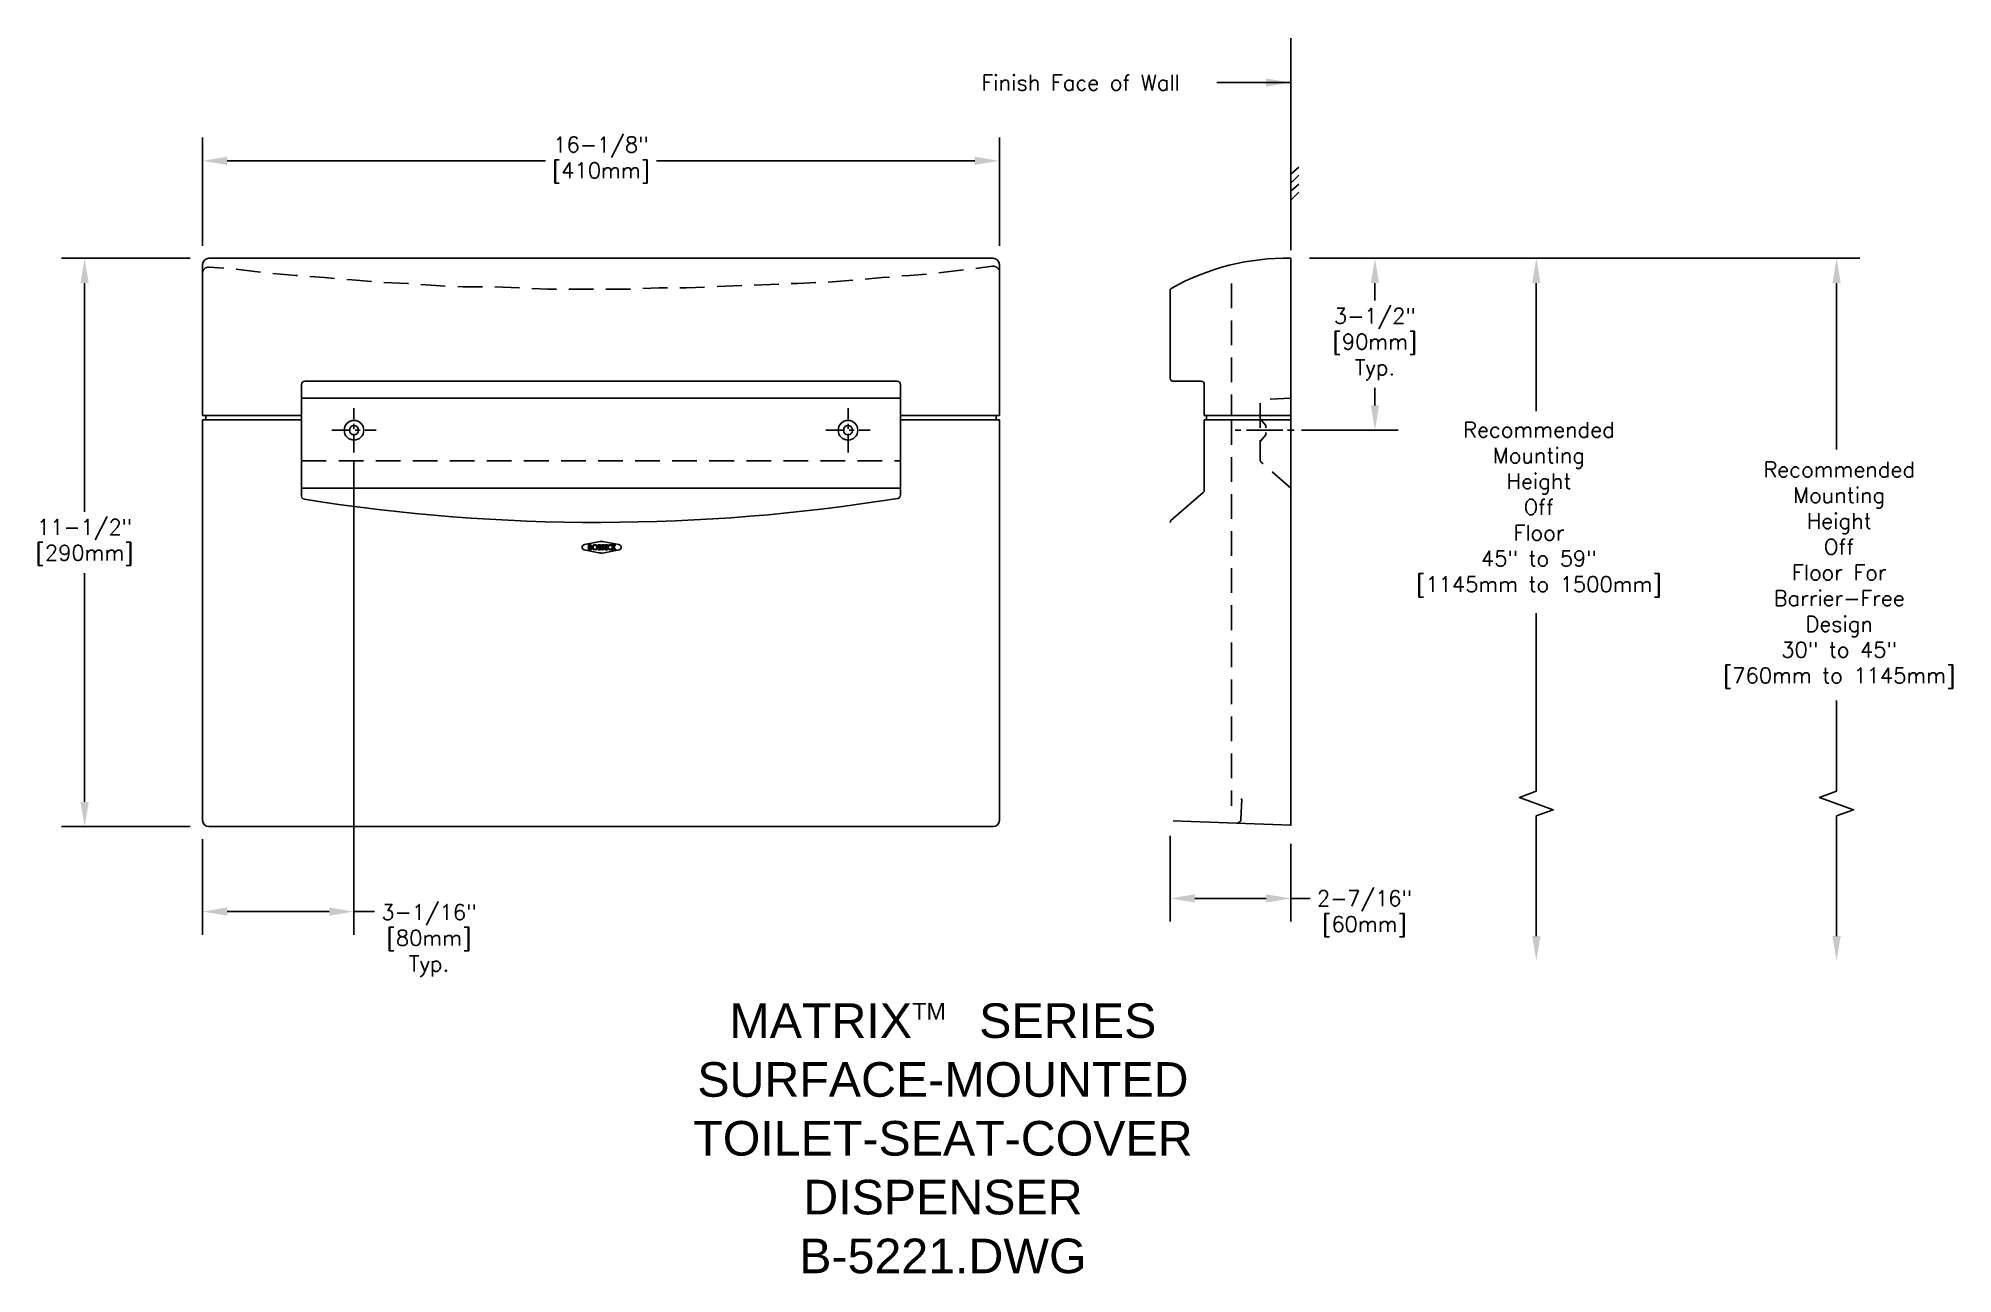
# Model space of a CAD drawing. Extents: x 0.8 to 39.6, y 0.1 to 25.1.
import ezdxf
from ezdxf.enums import TextEntityAlignment as Align

# ---------------------------------------------------------------- set-up
doc = ezdxf.new("R2010")
doc.units = 0
doc.header["$MEASUREMENT"] = 0
doc.header["$PDMODE"] = 3
doc.header["$PDSIZE"] = 1
doc.linetypes.add('CENTER2', pattern=[1.125, 0.75, -0.125, 0.125, -0.125])
doc.linetypes.add('HIDDEN2', pattern=[0.1875, 0.125, -0.0625])
doc.layers.get('0').update_dxf_attribs({"linetype": 'CONTINUOUS'})
doc.layers.get('DEFPOINTS').update_dxf_attribs({"linetype": 'CONTINUOUS'})
for name, color, linetype in [('DETAIL', 4, 'CONTINUOUS'), ('DIM', 1, 'CONTINUOUS'), ('TEXT', 2, 'CONTINUOUS')]:
    doc.layers.add(name, color=color, linetype=linetype)
doc.styles.add('ARIAL_5', font='ARIAL.TTF', dxfattribs={"height": 5})
doc.styles.add('DIM_S_7', font='simplex.shx', dxfattribs={"height": 0.3125})
doc.dimstyles.new('DIM_S_7', dxfattribs={"dimtxt": 0.12, "dimasz": 0.5, "dimexe": 0.46875, "dimexo": 0.375, "dimgap": 0.09375, "dimtad": 1, "dimtih": 1, "dimtoh": 1, "dimdec": 5, "dimrnd": 0.0625, "dimzin": 0, "dimtxsty": 'DIM_S_7', "dimcen": 0.09375, "dimaunit": 1, "dimazin": 3, "dimtfac": 1, "dimtdec": 4, "dimtofl": 0, "dimtmove": 0, "dimatfit": 3, "dimtolj": 1, "dimtzin": 0})

# ---------------------------------------------------------------- blocks, each defined once
blk = doc.blocks.new('*D7')
at = {"color": 0, "linetype": 'BYBLOCK'}
for p, q in [((4.140701622350072, 20.92536541188631), (4.140701622350072, 23.11615652587793)), ((20.26590883046009, 20.92536541188631), (20.26590883046009, 23.11615652587793)), ((4.640701622350072, 22.64740652587793), (11.08276951211937, 22.64740652587793)), ((19.76590883046009, 22.64740652587793), (13.3238409406908, 22.64740652587793))]:
    blk.add_line(p, q, dxfattribs=at)
for points in [[(4.640701622350072, 22.73073985921127), (4.640701622350072, 22.5640731925446), (4.140701622350072, 22.64740652587793)], [(19.76590883046009, 22.73073985921127), (19.76590883046009, 22.5640731925446), (20.26590883046009, 22.64740652587793)]]:
    blk.add_solid(points, dxfattribs=at)
at = {"layer": 'DEFPOINTS', "color": 0, "linetype": 'BYBLOCK'}
for p in [(20.26590883046009, 22.64740652587793), (4.140701622350072, 20.55036541188631), (20.26590883046009, 20.55036541188631)]:
    blk.add_point(p, dxfattribs=at)
at = {"color": 0, "linetype": 'BYBLOCK', "insert": (12.20330522640508, 22.66243736575119), "char_height": 0.3125, "attachment_point": 5, "style": 'DIM_S_7'}
blk.add_mtext('\\A1;16-1/8"\\P[410mm]', dxfattribs=at)
blk = doc.blocks.new('*D8')
at = {"color": 0, "linetype": 'BYBLOCK'}
for p, q in [((3.890701622350072, 20.67536541188631), (1.284694487830166, 20.67536541188631)), ((1.753444487830166, 20.17536541188631), (1.753444487830166, 15.54738922141012)), ((1.753444487830166, 9.675365411886313), (1.753444487830166, 14.3033416023625)), ((3.890701622350079, 9.175365411886313), (1.284694487830165, 9.175365411886313))]:
    blk.add_line(p, q, dxfattribs=at)
for points in [[(1.670111154496833, 20.17536541188631), (1.8367778211635, 20.17536541188631), (1.753444487830166, 20.67536541188631)], [(1.670111154496832, 9.675365411886313), (1.836777821163499, 9.675365411886313), (1.753444487830166, 9.175365411886313)]]:
    blk.add_solid(points, dxfattribs=at)
at = {"layer": 'DEFPOINTS', "color": 0, "linetype": 'BYBLOCK'}
for p in [(4.265701622350072, 20.67536541188631), (1.753444487830166, 9.175365411886313), (4.265701622350079, 9.175365411886313)]:
    blk.add_point(p, dxfattribs=at)
at = {"color": 0, "linetype": 'BYBLOCK', "insert": (1.753444487830166, 14.92536541188631), "char_height": 0.3125, "attachment_point": 5, "style": 'DIM_S_7'}
blk.add_mtext('\\A1;11-1/2"\\P[290mm]', dxfattribs=at)
blk = doc.blocks.new('*D9')
at = {"color": 0, "linetype": 'BYBLOCK'}
for p, q in [((7.204505573700082, 16.56852801188631), (7.204505573700081, 6.988069721760688)), ((4.140701622350079, 8.925365411886313), (4.140701622350079, 6.988069721760688)), ((4.640701622350079, 7.456819721760688), (6.704505573700081, 7.456819721760688))]:
    blk.add_line(p, q, dxfattribs=at)
for points in [[(4.640701622350079, 7.540153055094021), (4.640701622350079, 7.373486388427355), (4.140701622350079, 7.456819721760688)], [(6.704505573700081, 7.540153055094021), (6.704505573700081, 7.373486388427355), (7.204505573700081, 7.456819721760688)]]:
    blk.add_solid(points, dxfattribs=at)
at = {"layer": 'DEFPOINTS', "color": 0, "linetype": 'BYBLOCK'}
for p in [(7.204505573700082, 16.94352801188631), (4.140701622350079, 9.300365411886313), (7.204505573700081, 7.456819721760688)]:
    blk.add_point(p, dxfattribs=at)
at = {"color": 0, "linetype": 'BYBLOCK', "insert": (8.722852522407734, 6.871956633393921), "char_height": 0.3125, "attachment_point": 5, "style": 'DIM_S_7'}
blk.add_mtext('\\A1;3-1/16"\\P[80mm]\\PTyp.', dxfattribs=at)
blk = doc.blocks.new('*D10')
at = {"color": 0, "linetype": 'BYBLOCK'}
for p, q in [((23.72131383046008, 8.98965691999631), (23.72131383046008, 7.255081128475766)), ((26.16313797100008, 8.82842081188631), (26.16313797100008, 7.255081128475766)), ((24.22131383046008, 7.723831128475766), (25.66313797100008, 7.723831128475766))]:
    blk.add_line(p, q, dxfattribs=at)
for points in [[(24.22131383046008, 7.807164461809099), (24.22131383046008, 7.640497795142433), (23.72131383046008, 7.723831128475766)], [(25.66313797100008, 7.807164461809099), (25.66313797100008, 7.640497795142433), (26.16313797100008, 7.723831128475766)]]:
    blk.add_solid(points, dxfattribs=at)
at = {"layer": 'DEFPOINTS', "color": 0, "linetype": 'BYBLOCK'}
for p in [(23.72131383046008, 9.36465691999631), (26.16313797100008, 9.20342081188631), (26.16313797100008, 7.723831128475766)]:
    blk.add_point(p, dxfattribs=at)
at = {"color": 0, "linetype": 'BYBLOCK', "insert": (27.65424553860082, 7.412842184445537), "char_height": 0.3125, "attachment_point": 5, "style": 'DIM_S_7'}
blk.add_mtext('\\A1;2-7/16"\\P[60mm]', dxfattribs=at)
blk = doc.blocks.new('*D11')
at = {"color": 0, "linetype": 'BYBLOCK'}
for p, q in [((26.53813797100008, 20.67536541188631), (28.33378916842288, 20.67536541188631)), ((27.86503916842288, 20.17536541188631), (27.86503916842288, 19.81857961240178)), ((27.86503916842288, 17.69691286053631), (27.86503916842288, 18.05369866002084)), ((26.37688113046008, 17.19691286053631), (28.33378916842288, 17.19691286053631))]:
    blk.add_line(p, q, dxfattribs=at)
for points in [[(27.78170583508955, 20.17536541188631), (27.94837250175621, 20.17536541188631), (27.86503916842288, 20.67536541188631)], [(27.78170583508955, 17.69691286053631), (27.94837250175621, 17.69691286053631), (27.86503916842288, 17.19691286053631)]]:
    blk.add_solid(points, dxfattribs=at)
at = {"layer": 'DEFPOINTS', "color": 0, "linetype": 'BYBLOCK'}
for p in [(26.16313797100008, 20.67536541188631), (26.00188113046008, 17.19691286053631), (27.86503916842288, 17.19691286053631)]:
    blk.add_point(p, dxfattribs=at)
at = {"color": 0, "linetype": 'BYBLOCK', "insert": (27.86503916842288, 18.93613913621131), "char_height": 0.3125, "attachment_point": 5, "style": 'DIM_S_7'}
blk.add_mtext('\\A1;3-1/2"\\P[90mm]\\PTyp.', dxfattribs=at)
blk = doc.blocks.new('BOBRICK-LOGO')
at = {"layer": 'DETAIL', "ltscale": 0.75}
for points in [[(0.5508400935675968, 0.1453629399448557), (0.9259820820445159, 0.07332941524157643), (0.9467096679809637, 0.06761950166152708), (0.9649987143954766, 0.05597314350758431), (0.9778943243536875, 0.03816714112405695), (0.9845470066286932, 0.01819243760831579), (0.9829946030532537, -0.003824376190139311), (0.9762286552813273, -0.02378908569144489), (0.9652518960944749, -0.03820378584364903), (0.9520331463362259, -0.04978684857284055), (0.9360293978889915, -0.05728569073660417), (0.5123464813053569, -0.1410288690185766), (0.4812284516955274, -0.1416385038990615), (0.4505268393537878, -0.1376042534058044), (0.4202216562512699, -0.1326605475990403), (0.04842433127164991, -0.05728569073660417), (0.03191088808827258, -0.05050641761209995), (0.0178126650598176, -0.0382837379591221), (0.006546079454375242, -0.02378908569144489), (0, 0), (0.001605704985755185, 0.02585451534117222), (0.01159638808177021, 0.04820113161595252), (0.02411222549148295, 0.06009400879260429), (0.03813382774260976, 0.06828576929046992), (0.05346131454646619, 0.07332941524157643), (0.4553839303687899, 0.1503599471619363), (0.4871449082405501, 0.1555035332573862), (0.5200052277000684, 0.1528417940797535)], [(0.1606955547664413, 0.04328423429250439), (0.1606816470935724, 0.05327110238482913), (0.158888716266274, 0.0633431549734782), (0.1526876326260287, 0.06995625342245493), (0.1526876326260287, 0.07053573979197214), (0.1958274954050374, 0.07053573979197214), (0.2163720256636767, 0.06706867284313489), (0.2293496229091052, 0.05732866594421715), (0.2338725140232181, 0.04231011770533311), (0.2314601122669018, 0.03103678987266978), (0.2250040546240641, 0.02283242185298651), (0.2156760625338809, 0.01700394794834281), (0.2306465134040945, 0.01067074141584179), (0.2412899395530896, -0.0008552424739391995), (0.245341708248783, -0.01744303980148221), (0.2423898046824426, -0.03155527135843172), (0.2345847027713601, -0.0432423524589387), (0.2234991285224179, -0.05151220243837784), (0.2102984290247232, -0.05601597050229579), (0.1965309918576379, -0.05745193772597013), (0.1827253085901623, -0.05754639400420114), (0.1526876326260287, -0.05754639400420114), (0.1526876326260287, -0.0569599537982457), (0.1588093266336514, -0.05034453740379341), (0.1606422420204456, -0.04022322847373161), (0.1606955547664413, -0.03010307851641247)], [(0.185268674265993, 0.01895276060904294), (0.1979878205906127, 0.02065355310358452), (0.2092066767045457, 0.02685289828472293), (0.2140332186762874, 0.03919364001004677), (0.2106090337187876, 0.05042060893315359), (0.2021676557739722, 0.05697633823154558), (0.1914558502333694, 0.05846967460580643), (0.1792640365050122, 0.05710962009653997), (0.1792640365050122, 0.01895276060904294)], [(0.1951042964158773, -0.0435268802663753), (0.2095224967759353, -0.04202253365109421), (0.2206683376073073, -0.03407140117489593), (0.2251390749481632, -0.01919772452839208), (0.2201097127470892, -0.003825689604100013), (0.2077168172485058, 0.004754765069403533), (0.1920034648525695, 0.006888433881977463), (0.1792640365050122, 0.00610786574222999), (0.1792640365050122, -0.04197327730968414)], [(0.386936884695829, 0.007862550469139862), (0.3776204823330347, -0.02755275900414667), (0.3534170751372399, -0.05172197650414478), (0.3199494193519081, -0.0606628716994857), (0.2867042863324736, -0.05201751455259629), (0.2627205044707264, -0.02836056300325929), (0.2535020353043831, 0.006888433881977463), (0.2627054378251179, 0.0408996478819228), (0.2870797934999216, 0.06513550631440879), (0.321769586038573, 0.07384402747557672), (0.3556562104690704, 0.0646122301227301), (0.3785372297696177, 0.04058382781053194)], [(0.2742586575742649, 0.00863384682697621), (0.2799891982824598, -0.01780869570064603), (0.2960757399003695, -0.03836655414578605), (0.3208597924384264, -0.04664104001617897), (0.3449096357462964, -0.03996651601203549), (0.3605847420418482, -0.02204647952095584), (0.36618721626238, 0.003965504634113159), (0.3607319315797071, 0.03108025135038162), (0.3451234662166498, 0.05166302770940767), (0.3204970339711051, 0.05983146757418378), (0.2959685349220087, 0.05308972315116911), (0.2799758700959623, 0.03497092283534897)], [(0.4045544293020145, 0.04328423429250439), (0.4045422600882542, 0.05327110238482913), (0.4027504882336927, 0.0633431549734782), (0.3965465071615992, 0.06995625342245493), (0.3965465071615992, 0.07053573979197214), (0.4396950622361522, 0.07053573979197214), (0.4602355360902042, 0.06706867284313489), (0.4732137128220009, 0.05732866594421715), (0.4777383423952246, 0.04231011770533311), (0.4753242021797996, 0.03103678987266978), (0.468864667618746, 0.02283242185298651), (0.4595349370694515, 0.01700394794834281), (0.4745106033169906, 0.01067074141584179), (0.4851569268978362, -0.0008552424739391995), (0.4892092750798982, -0.01744303980148221), (0.4862556330544465, -0.03155527135843172), (0.4784476337115184, -0.0432423524589387), (0.4673643774080531, -0.05151220243837784), (0.4541590420194046, -0.05601597050229579), (0.4403904458795767, -0.05745193772597013), (0.4265836036393647, -0.05754639400420114), (0.3965465071615992, -0.05754639400420114), (0.3965465071615992, -0.0569599537982457), (0.4026682011692215, -0.05034453740379341), (0.4045011165560188, -0.04022322847373161), (0.4045544293020145, -0.03010307851641247)], [(0.4291345026379965, 0.01895276060904294), (0.4418484335852946, 0.02065355310358452), (0.4530655512401167, 0.02685289828472293), (0.4578920932118606, 0.03919364001004677), (0.4544679082543586, 0.05042060893315359), (0.4460288482550196, 0.05697633823154558), (0.4353239965508524, 0.05846967460580643), (0.4231229110405832, 0.05710962009653997), (0.4231229110405832, 0.01895276060904294)], [(0.4389631709514479, -0.0435268802663753), (0.453385427716094, -0.04202253365109421), (0.4645289506019861, -0.03407140117489593), (0.4689979494837333, -0.01919772452839208), (0.4639685872826598, -0.003825689604100013), (0.4515780097295554, 0.004754765069403533), (0.4358716111700525, 0.006888433881977463), (0.4231229110405832, 0.00610786574222999), (0.4231229110405832, -0.04197327730968414)], [(0.5436079785323384, 0.07053573979197214), (0.5642203086962088, 0.06634663282670772), (0.5769423524526798, 0.05519267918616233), (0.5812908181695664, 0.03919364001004677), (0.5771022906906658, 0.02352201063271586), (0.566480885023712, 0.01165586824403153), (0.5523390996619133, 0.004939621221278223), (0.578552745073579, -0.03029488850472095), (0.5872919790123299, -0.04029972067450771), (0.5974863032249478, -0.04961496406456689), (0.6080428064185157, -0.05754639400420114), (0.5913014452030456, -0.05754639400420114), (0.5827511238207603, -0.05662269273118259), (0.5759398410334069, -0.05353518935438029), (0.5701843824113215, -0.04780928453713162), (0.5479703519220935, -0.01841541792954082), (0.5312289907066234, 0.009028477044621397), (0.5458633394825139, 0.01321584555078381), (0.5577880099945216, 0.02203273066304767), (0.5627153825945621, 0.03685946891361613), (0.5593381360329914, 0.04882296501238592), (0.550743773686623, 0.05624039054225616), (0.5392369128470387, 0.05846967460580643), (0.5350982211959181, 0.05815327504804557), (0.5309989346179238, 0.05761782964260931), (0.5268602429668032, 0.05690911781268504), (0.5268602429668032, -0.03029488850472095), (0.526919930062864, -0.04040750513923896), (0.5288009428183296, -0.05047955772788448), (0.5350530212590945, -0.0569599537982457), (0.5350530212590945, -0.05754639400420114), (0.5002745673059068, -0.05754639400420114), (0.5002745673059068, -0.0569599537982457), (0.5064808663234803, -0.05043667573654442), (0.508276694582626, -0.04032232064291819), (0.508291181741864, -0.03029488850472095), (0.508291181741864, 0.04309010635870791), (0.508276694582626, 0.05321373323424261), (0.5064808663234803, 0.06333562165067708), (0.5002745673059068, 0.06995625342245493), (0.5002745673059068, 0.07053573979197214)], [(0.6043653859175326, 0.04309010635870791), (0.6043532167037751, 0.05321373323424261), (0.602561444849214, 0.06333562165067708), (0.5963574637771201, 0.06995625342245493), (0.5963574637771201, 0.07053573979197214), (0.6309487436329526, 0.07053573979197214), (0.6309487436329526, 0.06995625342245493), (0.624824731679853, 0.0632933191457008), (0.6229889188612083, 0.05312854873792716), (0.6229338676561036, 0.04309010635870791), (0.6229338676561036, -0.03029488850472095), (0.6229889188612083, -0.04028001813794724), (0.624824731679853, -0.05035149124022276), (0.6309487436329526, -0.0569599537982457), (0.6309487436329526, -0.05754639400420114), (0.5963574637771201, -0.05754639400420114), (0.5963574637771201, -0.0569599537982457), (0.6024791577847428, -0.05043667573654442), (0.6043120731715388, -0.04032232064291819), (0.6043653859175326, -0.03029488850472095)], [(0.7357558073973078, 0.04639839404230806), (0.7252456631133004, 0.05230567809320519), (0.7139277148301826, 0.05613492402300313), (0.702081854464427, 0.05749729647775137), (0.6798730393525263, 0.05135416147445504), (0.664943152528179, 0.03456875929489822), (0.6594803345227023, 0.00960796341413861), (0.665238690576635, -0.0171364915120078), (0.6812719194485486, -0.03683091526655335), (0.7057181314331742, -0.04450099685353859), (0.7192937586119479, -0.04287901450524956), (0.7323808787812167, -0.03853286673384027), (0.7444962003087987, -0.03224312167905818), (0.7450438149279957, -0.03224312167905818), (0.7357558073973078, -0.05481991063560709), (0.7269308094758693, -0.0582371417566705), (0.7177019095548736, -0.0600990314619434), (0.7082713483772829, -0.0606628716994857), (0.6711477130866439, -0.05245734470706864), (0.6472137670526759, -0.02928368478990695), (0.6387329840347329, 0.006694305948186319), (0.6470045724732789, 0.04196010793814242), (0.669475894910573, 0.06524444975187649), (0.7026294690836239, 0.07364989954178736), (0.7137677765921939, 0.07299392097148427), (0.7248637815957881, 0.07125720032202931), (0.7357558073973078, 0.06878858838786872)], [(0.7575757871552633, 0.04328423429250439), (0.7575155205728312, 0.05327110238482913), (0.7556345078173661, 0.0633431549734782), (0.7493830088629694, 0.06995625342245493), (0.7493830088629694, 0.07053573979197214), (0.7843370471861233, 0.07053573979197214), (0.7843370471861233, 0.06995625342245493), (0.7780843892589897, 0.0634283394697972), (0.7762027970171559, 0.05331340488980274), (0.7761419509483547, 0.04328423429250439), (0.7761419509483547, -0.03010307851641247), (0.7762027970171559, -0.04022322847373161), (0.7780843892589897, -0.05034453740379341), (0.7843370471861233, -0.0569599537982457), (0.7843370471861233, -0.05754639400420114), (0.7493830088629694, -0.05754639400420114), (0.7493830088629694, -0.0569599537982457), (0.7556345078173661, -0.05030165541244358), (0.7575155205728312, -0.04013688500467349), (0.7575757871552633, -0.03010307851641247)], [(0.80235559636002, 0.04289597842492121), (0.8089669563498871, 0.05268002628791457), (0.812621197396088, 0.06237657170911781), (0.807089420512638, 0.06995625342245493), (0.807089420512638, 0.07053573979197214), (0.8398628516272821, 0.07053573979197214), (0.8398628516272821, 0.0703421913445581), (0.7979868486201975, 0.01291567161136964), (0.834758735684539, -0.03866556911245667), (0.8408676809920324, -0.04587264109019884), (0.8480695375924423, -0.05182860199613692), (0.856603633356384, -0.0569599537982457), (0.856603633356384, -0.05754639400420114), (0.8394931393235283, -0.05754639400420114), (0.830925433350155, -0.05641407763815742), (0.8237316895589202, -0.05342218951231548), (0.8189213732055243, -0.04917803134194632), (0.7785097322542192, 0.009028477044621397)]]:
    blk.add_lwpolyline(points, close=True, dxfattribs=at)

msp = doc.modelspace()

# ---------------------------------------------------------------- linework, layer by layer
at = {"layer": 'DETAIL', "linetype": 'CONTINUOUS'}
for p, q in [((4.140701622350079, 17.49639281188631), (4.140701622350072, 20.55036541188631)), ((4.265701622350072, 20.67536541188631), (20.14090883046009, 20.67536541188631)), ((20.26590883046009, 20.55036541188631), (20.26590883046008, 17.49639281188631)), ((6.207336522350083, 18.18747381188631), (18.19927393046009, 18.18747381188631)), ((24.34989483046009, 18.18747381188631), (23.78381383046008, 18.18747381188631)), ((24.41239483046009, 18.12497381188631), (24.41239483046009, 17.49639281188631)), ((6.144836522350083, 17.49639281188631), (4.140701622350079, 17.49639281188631)), ((20.26590883046008, 17.49639281188631), (18.26177393046008, 17.49639281188631)), ((24.41239483046009, 17.49639281188631), (26.16313797100008, 17.49639281188631)), ((6.144836522350083, 17.40423716053632), (4.140701622350079, 17.40423716053632)), ((4.140701622350079, 17.40423716053632), (4.140701622350079, 9.300365411886313)), ((20.26590883046008, 17.40423716053632), (18.26177393046008, 17.40423716053632)), ((20.26590883046008, 9.300365411886311), (20.26590883046008, 17.40423716053632)), ((24.41239483046009, 15.98075383646643), (24.41239483046009, 17.40423716053632)), ((24.41239483046009, 17.40423716053632), (26.16313797100008, 17.40423716053632)), ((23.74313936961909, 15.37836036594831), (24.39056929130109, 15.93330029881861)), ((4.265701622350079, 9.175365411886313), (20.14090883046008, 9.175365411886311))]:
    msp.add_line(p, q, dxfattribs=at)
for points in [[(26.16313797100008, 20.83660151999631), (26.16313797100008, 25.12670705471731)], [(26.32440172235009, 22.51823656053631), (26.16313797100008, 22.38002036053631)], [(26.32440172235009, 22.35697971999631), (26.16313797100008, 22.19574361188631)], [(26.32440172235009, 22.17269606053631), (26.16313797100008, 22.03447986053631)], [(26.32440172235009, 22.01143921999631), (26.16313797100008, 21.85020311188631)], [(6.144836522350083, 17.84193331188631), (18.26177393046008, 17.84193331188631)], [(4.20980972235008, 17.47334526053631), (4.20980972235008, 17.49639281188631)], [(4.20980972235008, 17.47334526053631), (4.20980972235008, 17.42728471188631)], [(20.19680073046008, 17.49639281188631), (20.19680073046008, 17.40423716053632)], [(24.45848302235008, 17.40423716053632), (24.45848302235008, 17.49639281188631)], [(4.20980972235008, 17.40423716053632), (4.20980972235008, 17.42728471188631)], [(25.14956402235008, 17.19691286053631), (25.03436773046009, 17.19691286053631)], [(25.26473267100009, 17.19691286053631), (26.00188113046008, 17.19691286053631)], [(25.54116507100008, 17.42728471188631), (25.65634063046008, 17.28906851188631), (25.65634063046008, 17.24298031999631)], [(25.54116507100008, 16.96654791999631), (25.65634063046008, 17.10476411999631)], [(25.65634063046008, 17.15085231188631), (25.65634063046008, 17.10476411999631)], [(26.23224607100009, 17.19691286053631), (26.09402987100007, 17.19691286053631)], [(6.144836522350083, 16.02207516053631), (18.26177393046008, 16.02207516053631)], [(25.14956402235008, 9.73323806053631), (25.17258393046008, 9.73323806053631)], [(25.17258393046008, 9.73323806053631), (25.14956402235008, 9.31858946053631)], [(25.08045592235008, 9.24948136053631), (25.10347583046008, 9.24948136053631), (25.14956402235008, 9.295548819996311), (25.14956402235008, 9.31858946053631)]]:
    msp.add_lwpolyline(points, dxfattribs=at)
for points in [[(23.72131383046008, 18.24997381188631), (23.72131383046008, 20.0169704922497, -0.2711612253893602), (23.75321437493296, 20.07146749511632, -0.1338350816417316), (26.16313797100008, 20.67536541188631)], [(26.16313797100008, 20.67536541188631), (26.16313797100008, 9.20342081188631), (23.78138890270959, 9.295899555119957, -0.4028919346866808)], [(6.144836522350083, 18.12497381188631), (6.14483652235009, 15.86044932035536, 0.382165058005031), (6.200435233751698, 15.79833151118857, 0.07943841922589927), (18.20954886716666, 15.81756469998741, 0.366629364701595), (18.26177393046007, 15.87921432022692), (18.26177393046009, 18.12497381188631)]]:
    msp.add_lwpolyline(points, format="xyb", dxfattribs=at)
at = {"layer": 'DETAIL', "linetype": 'HIDDEN2', "ltscale": 4, "flags": 128}
for points in [[(4.140701622350065, 20.37224690734564, -0.4377904384412776), (4.275668586586356, 20.49684891224088), (4.923938273700081, 20.44499356053631), (5.476803073700083, 20.37588546053631), (6.029667873700078, 20.32982491188631), (6.605573314240083, 20.28373671999631), (7.158438114240084, 20.23766926053631), (7.73432282235008, 20.19160871188631), (8.287187622350082, 20.16856116053631), (8.863072330460078, 20.12250061188631), (9.41593713046008, 20.09945306053631), (9.991842571000085, 20.09945306053631), (10.54470737100008, 20.07641241999631), (11.12061972235008, 20.05339251188631), (12.80223403046008, 20.05339251188631), (13.37813947100008, 20.07641241999631), (13.93100427100008, 20.07641241999631), (14.50691662235008, 20.09945306053631), (15.05978142235008, 20.12250061188631), (15.63566613046008, 20.14552051999631), (16.18853093046008, 20.16856116053631), (16.76443637100008, 20.19160871188631), (17.31730117100008, 20.23766926053631), (17.89321352235008, 20.28373671999631), (18.44607832235008, 20.32982491188631), (19.02196303046009, 20.37588546053631), (19.57482783046008, 20.44499356053631), (20.12540448863644, 20.51381564280836, -0.4511234922854758), (20.26590883046009, 20.38978090821915)], [(26.16313797100008, 16.02207516053631), (25.56237548488041, 16.55075393414116, -0.2155308947590688), (25.54116507100008, 16.59767322738036), (25.54116507100008, 17.75392564538856, -0.4009646496155753), (25.60082570189037, 17.81636111594063), (26.16313797100008, 17.84193331188631)]]:
    msp.add_lwpolyline(points, format="xyb", dxfattribs=at)
at = {"layer": 'DETAIL', "linetype": 'HIDDEN2', "ltscale": 4}
for points in [[(24.96525963046008, 20.16856116053631), (24.96525963046008, 17.49639281188631)], [(24.96525963046008, 17.40423716053632), (24.96525963046008, 9.59502186053631)], [(6.144836522350083, 16.57493996053631), (18.26177393046008, 16.57493996053631)]]:
    msp.add_lwpolyline(points, dxfattribs=at)
at = {"layer": 'DETAIL', "linetype": 'CENTER2', "ltscale": 0.5}
for points in [[(7.204505573700082, 16.74826319017694), (7.204505573700082, 17.64556253089568)], [(17.20213252235008, 16.74826319017694), (17.20213252235008, 17.64556253089568)], [(6.755855903340712, 17.19691286053631), (7.653155244059453, 17.19691286053631)], [(16.75348285199071, 17.19691286053631), (17.65078219270945, 17.19691286053631)]]:
    msp.add_lwpolyline(points, dxfattribs=at)
at = {"layer": 'DETAIL', "linetype": 'CONTINUOUS'}
for centre, radius in [((7.204505573700082, 17.19691286053631), 0.1986496703593703), ((7.204505573700082, 17.19691286053631), 0.09375), ((17.20213252235008, 17.19691286053631), 0.1986496703593703), ((17.20213252235008, 17.19691286053631), 0.09375)]:
    msp.add_circle(centre, radius, dxfattribs=at)
for centre, radius, start, end in [((4.265701622350072, 20.55036541188631), 0.125, 90, 180), ((20.14090883046009, 20.55036541188631), 0.125, 0, 90), ((23.78381383046008, 18.24997381188631), 0.0625, 180, 270), ((6.207336522350083, 18.12497381188631), 0.0625, 90, 180), ((18.19927393046009, 18.12497381188631), 0.0625, 0, 90), ((24.34989483046009, 18.12497381188631), 0.0625, 0, 90), ((24.34989483046009, 15.98075383646643), 0.06249999999999699, 310.6012946450136, 6.513775987637282e-12), ((23.78381383046008, 15.33090682830048), 0.0625, 130.6012946450024, 179.9999999999984), ((4.265701622350079, 9.300365411886313), 0.125, 180, 270), ((20.14090883046008, 9.300365411886311), 0.125, 270, 0)]:
    msp.add_arc(centre, radius, start, end, dxfattribs=at)
at = {"layer": 'DIM', "linetype": 'CONTINUOUS'}
for p, q in [((26.53813797100008, 20.67536541188631), (31.59918252236707, 20.67536541188631)), ((31.59918252236707, 20.67536541188631), (37.67581166772459, 20.67536541188631)), ((31.13043252236707, 20.17536541188631), (31.13043252236707, 17.57880392507521)), ((37.20706166772459, 20.17536541188631), (37.20706166772459, 16.80572419666899)), ((31.13043252236707, 10.44700420735898), (31.13043252236707, 13.49252516893542)), ((37.20706166772459, 10.44700420735898), (37.20706166772459, 11.72548569386774)), ((31.13043252236707, 6.961413543411425), (31.13043252236707, 8.701462863282657)), ((37.20706166772459, 6.961413543411425), (37.20706166772459, 8.701462863282657)), ((7.204505573700081, 7.456819721760688), (7.62266936104082, 7.456819721760688)), ((26.16313797100008, 7.723831128475766), (26.55159002233232, 7.723831128475766))]:
    msp.add_line(p, q, dxfattribs=at)
for points in [[(31.13043252236707, 8.701462863282657), (31.13043252236707, 9.393525784174578), (31.4738671997989, 9.518525784174578), (30.78699784493524, 9.768525784174578), (31.13043252236707, 9.893525784174578), (31.13043252236707, 10.44700420735898)], [(37.20706166772459, 8.701462863282657), (37.20706166772459, 9.393525784174578), (37.55049634515642, 9.518525784174578), (36.86362699029276, 9.768525784174578), (37.20706166772459, 9.893525784174578), (37.20706166772459, 10.44700420735898)]]:
    msp.add_lwpolyline(points, dxfattribs=at)
for points in [[(31.04709918903374, 20.17536541188631), (31.2137658557004, 20.17536541188631), (31.13043252236707, 20.67536541188631)], [(37.12372833439126, 20.17536541188631), (37.29039500105792, 20.17536541188631), (37.20706166772459, 20.67536541188631)], [(31.04709918903374, 6.961413543411425), (31.2137658557004, 6.961413543411425), (31.13043252236707, 6.461413543411425)], [(37.12372833439126, 6.961413543411425), (37.29039500105792, 6.961413543411425), (37.20706166772459, 6.461413543411425)]]:
    msp.add_solid(points, dxfattribs=at)

# ---------------------------------------------------------------- block references
at = {"layer": 'DIM', "linetype": 'CONTINUOUS', "xscale": 0.8, "yscale": 0.8, "zscale": 0.8}
msp.add_blockref('BOBRICK-LOGO', (11.82348926797384, 14.8225553074506), dxfattribs=at)

# ---------------------------------------------------------------- texts
at = {"layer": 'DIM', "linetype": 'CONTINUOUS', "style": 'DIM_S_7'}
msp.add_text('Finish Face of Wall', height=0.3125, dxfattribs=at).set_placement((19.90145033177534, 24.07213975586352))
at = {"layer": 'DIM', "linetype": 'CONTINUOUS', "char_height": 0.3125, "attachment_point": 5, "style": 'DIM_S_7'}
for s, insert in [('Recommended\\PMounting\\PHeight\\POff\\PFloor\\P45" to 59"\\P[1145mm to 1500mm]', (31.18349641569256, 15.59088452760575)), ('Recommended\\PMounting\\PHeight\\POff\\PFloor For\\PBarrier-Free\\PDesign\\P30" to 45"\\P[760mm to 1145mm]', (37.26012556105007, 14.26560489734163))]:
    msp.add_mtext(s, dxfattribs=dict(at, insert=insert))
at = {"layer": 'TEXT', "linetype": 'CONTINUOUS', "style": 'ARIAL_5'}
for s, height, p in [('MATRIX     SERIES', 0.7, (19.12269179542845, 5.250404622520328)), ('TM', 0.336, (18.8408342186823, 5.440401247459188)), ('SURFACE-MOUNTED', 0.7, (19.12269179542845, 4.060313455674624)), ('TOILET-SEAT-COVER', 0.7, (19.12269179542845, 2.87022228882892)), ('DISPENSER', 0.7, (19.12269179542845, 1.680131121983216)), ('B-5221.DWG', 0.7, (19.12269179542845, 0.4900399551375116))]:
    msp.add_text(s, height=height, dxfattribs=at).set_placement(p, align=Align.MIDDLE)

# ---------------------------------------------------------------- dimensions: what is measured, and where the dimension line sits
at = {"layer": 'DIM', "linetype": 'CONTINUOUS'}
for base, p1, p2, text, picture, middle in [((20.26590883046009, 22.64740652587793), (4.140701622350072, 20.55036541188631), (20.26590883046009, 20.55036541188631), '16-1/8"\\P[410mm]', '*D7', (12.20330522640508, 22.66243736575119)), ((7.204505573700081, 7.456819721760688), (4.140701622350079, 9.300365411886313), (7.204505573700082, 16.94352801188631), '3-1/16"\\P[80mm]\\PTyp.', '*D9', (8.722852522407734, 6.871956633393921)), ((26.16313797100008, 7.723831128475766), (23.72131383046008, 9.36465691999631), (26.16313797100008, 9.20342081188631), '2-7/16"\\P[60mm]', '*D10', (27.65424553860082, 7.412842184445537))]:
    dim = msp.add_linear_dim(base=base, p1=p1, p2=p2, text=text, dimstyle='DIM_S_7', override={"dimpost": '\\X'}, dxfattribs=at)
    dim.commit()
    dim.dimension.update_dxf_attribs({"geometry": picture, "text_midpoint": middle, "dimtype": 160})
for base, p1, p2, text, picture, middle in [((1.753444487830166, 9.175365411886313), (4.265701622350072, 20.67536541188631), (4.265701622350079, 9.175365411886313), '11-1/2"\\P[290mm]', '*D8', (1.753444487830166, 14.92536541188631)), ((27.86503916842288, 17.19691286053631), (26.16313797100008, 20.67536541188631), (26.00188113046008, 17.19691286053631), '3-1/2"\\P[90mm]\\PTyp.', '*D11', (27.86503916842288, 18.93613913621131))]:
    dim = msp.add_linear_dim(base=base, p1=p1, p2=p2, angle=90, text=text, dimstyle='DIM_S_7', override={"dimpost": '\\X'}, dxfattribs=at)
    dim.commit()
    dim.dimension.update_dxf_attribs({"geometry": picture, "text_midpoint": middle})

# ---------------------------------------------------------------- leaders
msp.add_leader([(26.16313797100008, 24.23126783989655), (24.66398286452453, 24.23126783989655)], dimstyle='DIM_S_7', dxfattribs=at)

doc.saveas('drawing.dxf')
